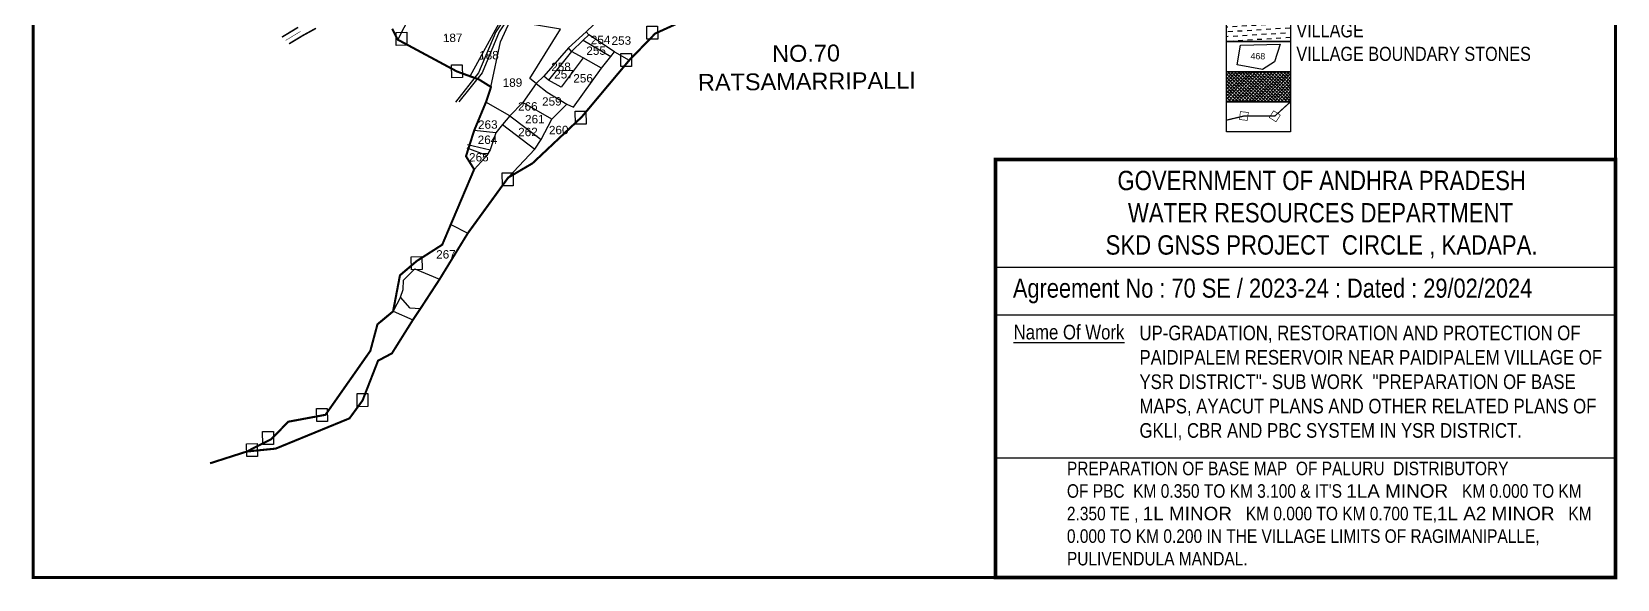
# Model space of a CAD drawing. Header units: millimetres. Extents: x 200439 to 226687, y 1597310 to 1606333.
# Drawn here: x 200439 to 203463, y 1600745 to 1601789 of the extents above; entities that cross this region are included whole.
import ezdxf
from ezdxf.enums import TextEntityAlignment as Align

# ---------------------------------------------------------------- set-up
doc = ezdxf.new("R2010")
doc.units = ezdxf.units.MM
doc.linetypes.add('ACAD_ISO02W100', pattern=[15, 12, -3])
doc.linetypes.add('HIDDEN2', pattern=[0.1875, 0.125, -0.0625])
for name, color, linetype in [('BOUNDRY STONES', 240, 'Continuous'), ('CANAL1', 7, 'Continuous'), ('FRAME 025', 7, 'Continuous'), ('PAPER SIZE', 5, 'Continuous'), ('PLOT NO', 7, 'Continuous'), ('PLOTS', 7, 'Continuous'), ('PLOTS NO', 7, 'Continuous'), ('ROADS', 1, 'Continuous'), ('tank', 4, 'Continuous'), ('TITLEBLOCK', 7, 'Continuous'), ('VILLAGE', 7, 'Continuous'), ('VILLAGE BOUNDRY', 5, 'Continuous'), ('VILLAGE STONES', 240, 'Continuous')]:
    doc.layers.add(name, color=color, linetype=linetype)
doc.styles.add('ARIALN', font='ARIALN.TTF')
doc.styles.get("Standard").update_dxf_attribs({"font": 'arial.ttf'})

msp = doc.modelspace()

# ---------------------------------------------------------------- hatches: boundary and pattern name
at = {"layer": 'tank'}
h = msp.add_hatch(dxfattribs=at)
h.set_pattern_fill('DASH', color=256, scale=72.786407, angle=3.5405, style=0)
h.set_pattern_definition([(3.5405362, (-260509.874, 585177.877), (8.51907268, 9.64279827), [9.09830088, -9.09830088])])
h.paths.add_polyline_path([(202717.5, 1601827.7), (202839.7, 1601827.7), (202839.7, 1601770.4), (202717.5, 1601770.4)])
at = {"layer": 'VILLAGE', "linetype": 'Continuous'}
h = msp.add_hatch(dxfattribs=at)
h.set_pattern_fill('SACNCR', color=256, scale=48.888191, angle=1.5303, style=0)
h.set_pattern_definition([(46.53031993, (-260509.8744, 585177.8767), (-3.326254133, 3.15315368), []), (46.53031993, (-260506.6347, 585177.963), (-3.326254133, 3.15315368), [0, -4.583267905])])
h.paths.add_polyline_path([(202717.5, 1601713.1), (202839.7, 1601713.1), (202839.7, 1601655.8), (202717.5, 1601655.8)])

# ---------------------------------------------------------------- linework, layer by layer
at = {"color": 5, "const_width": 5.6}
msp.add_lwpolyline([(200442, 1605089.7), (203459.2, 1605089.7), (203459.2, 1600748.8), (200442, 1600748.8)], close=True, dxfattribs=at)
at = {"layer": 'BOUNDRY STONES'}
for points in [[(202122.7, 1604080.1), (202077.6, 1604022.5), (202049.4, 1603949.6), (202021.5, 1603855.4), (201988.6, 1603726.9), (201972, 1603634.7), (201935.8, 1603456.5), (201894.7, 1603268.5), (201837.6, 1603020.1), (201795.7, 1602861.1), (201742.7, 1602680.8), (201718.5, 1602603.7), (201663.1, 1602466.4), (201611.6, 1602363.4), (201568, 1602255), (201499.2, 1602102.3), (201432.3, 1601965.1), (201394, 1601894.4), (201324.1, 1601789.2), (201291.3, 1601710.9), (201247, 1601655.2)], [(202129.4, 1604080.3), (202084.3, 1604022.6), (202056.2, 1603949.8), (202028.2, 1603855.6), (201995.3, 1603727.1), (201978.7, 1603634.9), (201942.5, 1603456.6), (201901.5, 1603268.6), (201844.3, 1603020.2), (201802.4, 1602861.3), (201749.5, 1602681), (201725.3, 1602603.9), (201669.8, 1602466.6), (201618.3, 1602363.5), (201574.8, 1602255.2), (201505.9, 1602102.5), (201439, 1601965.2), (201400.8, 1601894.5), (201330.8, 1601789.4), (201298.1, 1601711.1), (201253.8, 1601655.4)]]:
    msp.add_lwpolyline(points, dxfattribs=at)
for points in [[(201134.1, 1601787.9), (201154.5, 1601788.2), (201154.8, 1601763.4), (201134.3, 1601763.2)], [(201612.2, 1601799.6), (201632.6, 1601799.8), (201632.9, 1601775.1), (201612.4, 1601774.9)], [(201239.7, 1601726.3), (201260.2, 1601726.5), (201260.4, 1601701.8), (201240, 1601701.6)], [(201562.3, 1601747.7), (201582.8, 1601747.9), (201583, 1601723.2), (201562.6, 1601723)], [(201475.6, 1601637.6), (201496.1, 1601637.8), (201496.4, 1601613), (201475.9, 1601612.8)], [(201336.5, 1601520.2), (201357, 1601520.4), (201357.2, 1601495.6), (201336.8, 1601495.4)], [(201162.9, 1601360.3), (201183.4, 1601360.5), (201183.6, 1601335.8), (201163.2, 1601335.6)], [(201059.5, 1601099.2), (201080, 1601099.4), (201080.2, 1601074.7), (201059.8, 1601074.4)], [(200982.5, 1601070.9), (201002.9, 1601071.2), (201003.2, 1601046.4), (200982.7, 1601046.2)], [(200879.5, 1601027.1), (200900, 1601027.3), (200900.2, 1601002.5), (200879.8, 1601002.3)], [(200848.9, 1601003.8), (200869.3, 1601004.1), (200869.6, 1600979.3), (200849.1, 1600979.1)]]:
    msp.add_lwpolyline(points, close=True, dxfattribs=at)
at = {"layer": 'CANAL1', "color": 200, "const_width": 3}
for points in [[(200916.3, 1601779), (200947.2, 1601797.7)], [(200930, 1601766.3), (200956.2, 1601782.1), (200981.2, 1601795.8)]]:
    msp.add_lwpolyline(points, dxfattribs=at)
at = {"layer": 'CANAL1', "color": 1, "linetype": 'HIDDEN2', "ltscale": 4, "const_width": 1}
msp.add_lwpolyline([(200923.2, 1601772.6), (200951.7, 1601789.9)], dxfattribs=at)
at = {"layer": 'FRAME 025', "lineweight": -3, "elevation": 9.1}
for points in [[(202277, 1601340.5), (203459.2, 1601340.5)], [(202276.5, 1601249.3), (203458.7, 1601249.3)], [(202276.2, 1600977), (203458.4, 1600977)]]:
    msp.add_lwpolyline(points, dxfattribs=at)
at = {"layer": 'PAPER SIZE', "color": 5, "const_width": 7.04, "elevation": 9.1}
msp.add_lwpolyline([(203459.2, 1600748.8), (202277, 1600748.8), (202277, 1601545.9), (203459.2, 1601545.9)], close=True, dxfattribs=at)
at = {"layer": 'PLOT NO'}
for points in [[(202717.5, 1601827.7), (202839.7, 1601827.7), (202839.7, 1601770.4), (202717.5, 1601770.4)], [(202717.5, 1601770.4), (202839.7, 1601770.4), (202839.7, 1601713.1), (202717.5, 1601713.1)], [(202717.5, 1601713.1), (202839.7, 1601713.1), (202839.7, 1601655.8), (202717.5, 1601655.8)], [(202717.5, 1601655.8), (202839.7, 1601655.8), (202839.7, 1601598.5), (202717.5, 1601598.5)]]:
    msp.add_lwpolyline(points, close=True, dxfattribs=at)
msp.add_lwpolyline([(202738, 1601725.9), (202744.3, 1601763.7), (202819.7, 1601765.3), (202808.8, 1601732.2), (202786, 1601717.1), (202738, 1601725.9)], dxfattribs=at)
at = {"layer": 'PLOTS'}
for points in [[(201275, 1601704.4), (201334.4, 1601812.9), (201348.7, 1601914.1), (201356.5, 1601986.6), (201290.6, 1601948.7), (201251.4, 1601922.3), (201208, 1601883.4), (201187.5, 1601864.8), (201172.5, 1601842.2), (201137.2, 1601774.2)], [(201554.4, 1601844.7), (201496.4, 1601789), (201462.6, 1601758.8), (201416, 1601704.5), (201401.1, 1601690.5), (201375.4, 1601654.2), (201351.1, 1601629), (201305.4, 1601655)], [(201315, 1601683.9), (201333.1, 1601770.2), (201351.4, 1601810)], [(201401.1, 1601690.5), (201388.8, 1601699.9), (201447.4, 1601794), (201351.4, 1601810)], [(201550.6, 1601750.7), (201501.8, 1601783.6), (201490.8, 1601773), (201468.5, 1601751.6), (201424.4, 1601696.9), (201416, 1601704.5)], [(201501.8, 1601783.6), (201496.4, 1601789)], [(201468.5, 1601751.6), (201462.6, 1601758.8)], [(201525.6, 1601719.7), (201490.9, 1601739.8), (201468.5, 1601751.6)], [(201490.8, 1601773), (201543.4, 1601741.8)], [(201347.9, 1601511.3), (201398.8, 1601565.7), (201410.7, 1601584.1), (201431.2, 1601622.7), (201459.4, 1601651.3), (201472.2, 1601645.7), (201525.6, 1601719.7), (201543.4, 1601741.8), (201550.6, 1601750.7), (201578.6, 1601734.9)], [(201490.9, 1601739.8), (201448.7, 1601683.6), (201424.4, 1601696.9)], [(201401.1, 1601690.5), (201422.3, 1601673.8), (201459.4, 1601651.3)], [(201431.2, 1601622.7), (201375.4, 1601654.2)], [(201351.1, 1601629), (201336.7, 1601612.3), (201324.1, 1601596.6), (201282.8, 1601600.7)], [(201336.7, 1601612.3), (201398.8, 1601565.7)], [(201351.1, 1601629), (201410.7, 1601584.1)], [(201270.2, 1601574.5), (201313.2, 1601563.9)], [(201324.1, 1601596.6), (201313.2, 1601563.9), (201306.9, 1601553.1), (201289.7, 1601534), (201282.9, 1601526.9)], [(201306.9, 1601553.1), (201269.3, 1601567.4)], [(201238.2, 1601421.5), (201270.7, 1601405)], [(201180.1, 1601260.8), (201161, 1601262.3), (201142.6, 1601283.3), (201147.6, 1601298), (201148, 1601315.4), (201169.8, 1601336.9), (201217, 1601317.4)], [(201142.6, 1601283.3), (201128.3, 1601256.2)], [(201128.3, 1601256.2), (201166, 1601239.7)]]:
    msp.add_lwpolyline(points, dxfattribs=at)
at = {"layer": 'VILLAGE BOUNDRY', "const_width": 4}
msp.add_lwpolyline([(201730.7, 1601832.5), (201628.2, 1601785.9), (201578.6, 1601734.9), (201488, 1601626.8), (201394, 1601538.3), (201347.9, 1601511.3), (201270.7, 1601405), (201217, 1601317.4), (201180.1, 1601260.8), (201166, 1601239.7), (201126.1, 1601176.1), (201099.6, 1601162), (201070, 1601086.1), (201045.1, 1601052.1), (200904.4, 1600994.4), (200849.5, 1600988.9), (200779.2, 1600966.4), (200849.5, 1600988.9), (200896.2, 1601012.6), (200928.4, 1601045.7), (200999.4, 1601058.9), (201084.9, 1601180.8), (201098.5, 1601231.4), (201128.3, 1601256.2), (201141.4, 1601324.9), (201173.7, 1601352.3), (201222, 1601383.2), (201238.2, 1601421.5), (201282.9, 1601526.9), (201267.3, 1601551.9), (201282.8, 1601600.7), (201305.4, 1601655), (201315, 1601683.9), (201291.7, 1601698.5), (201275, 1601704.4), (201250.1, 1601713.5), (201137.2, 1601774.2), (201126.5, 1601795)], dxfattribs=at)
at = {"layer": 'VILLAGE BOUNDRY', "linetype": 'ACAD_ISO02W100', "ltscale": 2, "const_width": 2.4}
msp.add_lwpolyline([(202717.5, 1601620.7), (202751.3, 1601628.7), (202809.8, 1601628.7), (202839.7, 1601655.8)], dxfattribs=at)
at = {"layer": 'VILLAGE STONES', "const_width": 1.22}
for points in [[(202744, 1601637), (202759.1, 1601635.4), (202757.5, 1601620.2), (202742.3, 1601621.9)], [(202799.2, 1601625.8), (202807.4, 1601638.6), (202820.2, 1601630.3), (202811.9, 1601617.6)]]:
    msp.add_lwpolyline(points, close=True, dxfattribs=at)

# ---------------------------------------------------------------- texts
at = {"layer": 'PLOT NO'}
msp.add_text('468', height=11.98, rotation=358.6877, dxfattribs=at).set_placement((202777.4, 1601742.8), align=Align.MIDDLE_CENTER)
at = {"layer": 'PLOTS NO'}
for s, p in [('187', (201241.9, 1601777.7)), ('254', (201524, 1601773.7)), ('188', (201311.1, 1601744.5)), ('255', (201515.4, 1601753.2)), ('253', (201563.5, 1601772.4)), ('258', (201448.6, 1601722.3)), ('189', (201355.9, 1601692.3)), ('257', (201454.1, 1601708.2)), ('256', (201490.6, 1601700.6)), ('259', (201431.1, 1601656.4)), ('266', (201385.2, 1601646.9)), ('261', (201398.6, 1601622.7)), ('263', (201308.9, 1601612.3)), ('262', (201385.5, 1601598.1)), ('260', (201444.1, 1601601.9)), ('264', (201308.3, 1601583.4)), ('265', (201291.8, 1601550)), ('267', (201229.1, 1601364.8))]:
    msp.add_text(s, height=16.02, rotation=0.613, dxfattribs=at).set_placement(p, align=Align.MIDDLE_CENTER)
at = {"layer": 'ROADS', "insert": (201705.1, 1601762), "char_height": 32.044, "width": 415.432, "attachment_point": 1, "rotation": 0.613}
msp.add_mtext('\\pi145.80336;NO.70 \\P\\pi3.77049;RATSAMARRIPALLI', dxfattribs=at)
at = {"layer": 'TITLEBLOCK', "extrusion": (0.000201441, 0.004807, 0.999988), "style": 'ARIALN'}
msp.add_text('%%UName Of Work', height=27.882, rotation=359.9999, dxfattribs=at).set_placement((202311.6, 1601183.9, 7743.3))
at = {"layer": 'TITLEBLOCK', "extrusion": (0.000201441, 0.004807, 0.999988), "attachment_point": 1, "text_direction": (1, -1e-06, -0.000201), "style": 'ARIALN'}
for s, insert, char_height, width in [('CANAL CENTER LINE \\PCANAL BED WIDTH {\\H1.52882x; }\\PCANAL TOP WIDTH {\\H1.35255x; }\\PCART TRACK/ ROAD{\\H1.4113x; }\\PSTREAM {\\H1.39172x; }\\PVILLAGE BOUNDARY{\\H1.39825x; }\\PTANKS/ KUNTAS{\\H1.39607x; }\\PSURVEY NUMBER& BOUNDARYS{\\H1.3968x; }\\PVILLAGE{\\H1.39655x; }\\PVILLAGE BOUNDARY STONES{\\H1.39664x; }', (202850.8, 1602164.4), 26.917, 564.344), ('\\pi48.24342;GOVERNMENT OF ANDHRA PRADESH  \\P\\pi68.30207;WATER RESOURCES DEPARTMENT      \\P\\pi25.69473;SKD GNSS PROJECT  CIRCLE , KADAPA.', (202461.3, 1601524.1, 3.5), 36.873, 869.657), ('Agreement No : 70 SE / 2023-24 : Dated : 29/02/2024', (202310.3, 1601318.5, 2.5), 36.247, 1170.001), ('UP-GRADATION, RESTORATION AND PROTECTION OF PAIDIPALEM RESERVOIR NEAR PAIDIPALEM VILLAGE OF YSR DISTRICT"- SUB WORK  "PREPARATION OF BASE MAPS, AYACUT PLANS AND OTHER RELATED PLANS OF GKLI, CBR AND PBC SYSTEM IN YSR DISTRICT.', (202551.6, 1601228.9, 3.2), 27.8821, 900.001), ("PREPARATION OF BASE MAP  OF {\\C1;PALURU  DISTRIBUTORY\\POF PBC  }KM {\\C1;0.350 }TO KM {\\C1;3.100 & IT'S \\Farial|c0;1LA MINOR \\fArial Narrow|b0|i0|c0|p34;  }KM {\\C1;0.000 }TO KM {\\C1;2.350 TE , \\Farial|c0;1L MINOR \\fArial Narrow|b0|i0|c0|p34;  }KM {\\C1;0.000 }TO KM {\\C1;0.700 TE,\\Farial|c0;1L A2 MINOR \\fArial Narrow|b0|i0|c0|p34;  }KM {\\C1;0.000 }TO KM {\\C1;0.200 }IN THE VILLAGE LIMITS OF {\\C1;RAGIMANIPALLE, PULIVENDULA} MANDAL.", (202413.2, 1600969.5, -3.3), 25.791, 1047.369)]:
    msp.add_mtext(s, dxfattribs=dict(at, insert=insert, char_height=char_height, width=width))

doc.saveas('drawing.dxf')
